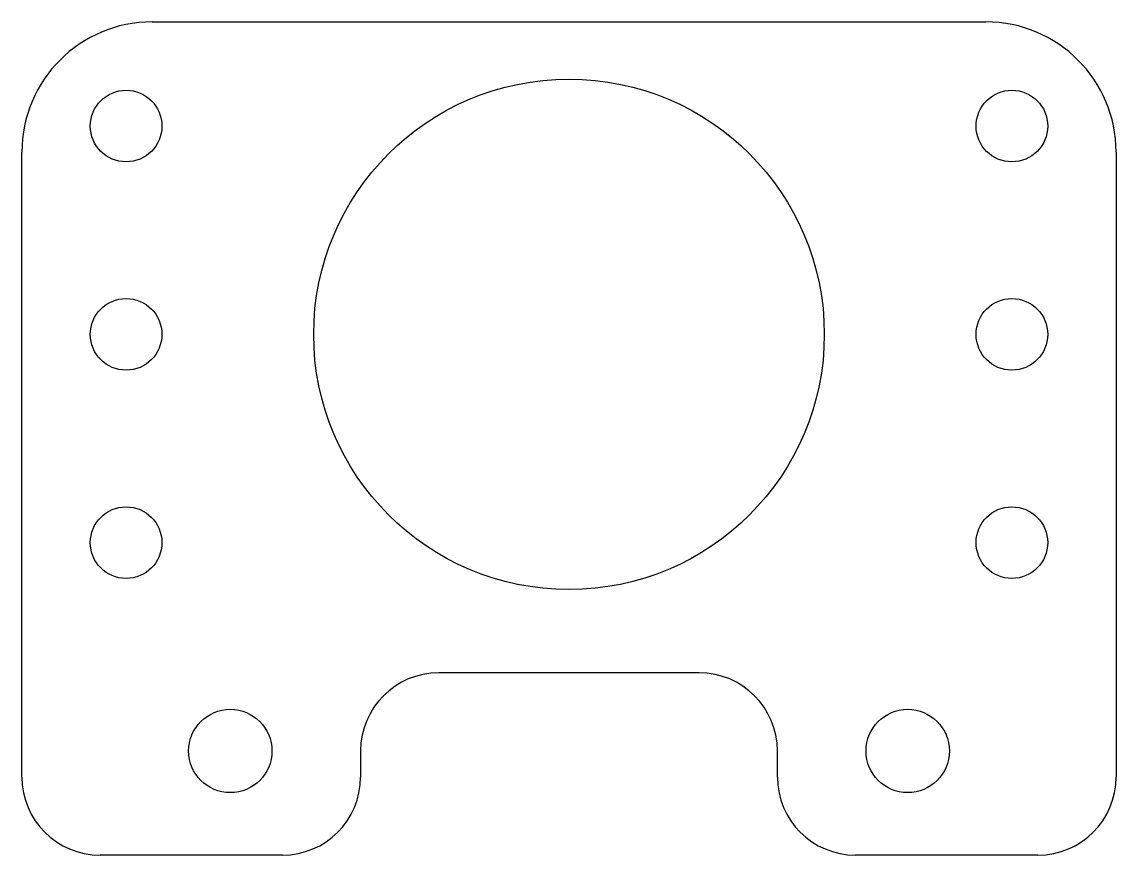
# Model space of a CAD drawing. Header units: millimetres. Extents: x -21 to 21, y 20 to 52.
import ezdxf

# ---------------------------------------------------------------- set-up
doc = ezdxf.new("R2010")
doc.units = ezdxf.units.MM
doc.layers.get('0').update_dxf_attribs({"linetype": 'CONTINUOUS'})

msp = doc.modelspace()

# ---------------------------------------------------------------- linework, layer by layer
for p, q in [((-16, 52), (16, 52)), ((-21, 23), (-21, 47)), ((21, 47), (21, 23)), ((5, 27), (-5, 27)), ((-8, 24), (-8, 23)), ((8, 23), (8, 24)), ((-11, 20), (-18, 20)), ((18, 20), (11, 20))]:
    msp.add_line(p, q)
for centre, radius in [((0, 40), 9.8), ((-17, 48), 1.375), ((17, 48), 1.375), ((-17, 40), 1.375), ((17, 40), 1.375), ((-17, 32), 1.375), ((17, 32), 1.375), ((-13, 24), 1.6), ((13, 24), 1.6)]:
    msp.add_circle(centre, radius)
for centre, radius, start, end in [((-16, 47), 5, 90, 180), ((16, 47), 5, 0, 90), ((-5, 24), 3, 90, 180), ((5, 24), 3, 0, 90), ((-18, 23), 3, 180, 270), ((-11, 23), 3, 270, 360), ((11, 23), 3, 180, 270), ((18, 23), 3, -90, 0)]:
    msp.add_arc(centre, radius, start, end)

doc.saveas('drawing.dxf')
